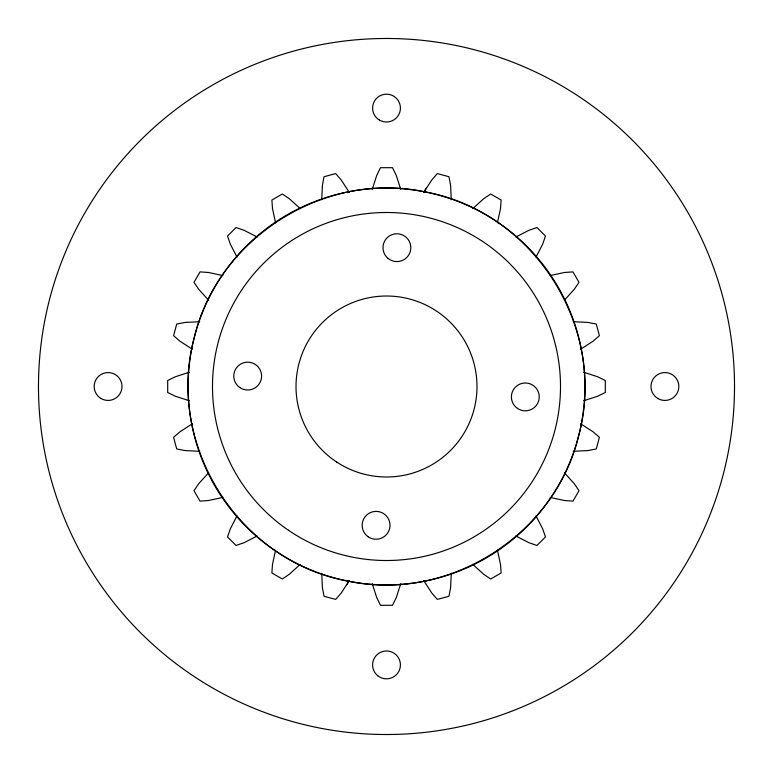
<?xml version="1.0" encoding="UTF-8"?>
<svg xmlns="http://www.w3.org/2000/svg" width="773" height="773" viewBox="0 0 773 773"><rect width="100%" height="100%" fill="white"/><g stroke="black" fill="none" stroke-linecap="round" stroke-linejoin="round"><path stroke-width="1.16" d="M321.713 573.286L322.428 587.876L324.051 596.292L335.685 599.404L341.299 592.93L349.212 580.658M451.287 199.714L450.572 185.124L448.949 176.708L437.315 173.596L431.701 180.07L423.788 192.342M372.267 189.308L376.731 175.403L380.48 167.693L392.52 167.693L396.269 175.403L400.733 189.308M400.733 583.692L396.269 597.597L392.52 605.307L380.48 605.307L376.731 597.597L372.267 583.692M275.575 550.154L272.492 564.435L271.883 572.977L282.319 578.996L289.411 574.194L300.233 564.387M497.425 222.846L500.508 208.565L501.117 200.023L490.681 194.004L483.589 198.806L472.767 208.613M424.309 191.762C534.201 211.222 608.37 328.931 578.475 436.455C554.772 535.167 447.963 602.467 348.691 581.238C238.799 561.778 164.63 444.069 194.525 336.545C218.228 237.833 325.037 170.533 424.309 191.762L426.01 188.187M346.99 584.813L348.691 581.238M237.002 515.862L230.325 528.867L227.523 536.955L236.045 545.477L244.133 542.675L257.138 535.998M535.998 257.138L542.675 244.133L545.477 236.045L536.955 227.523L528.867 230.325L515.862 237.002M208.613 472.767L198.806 483.589L194.004 490.681L200.023 501.117L208.565 500.508L222.846 497.425M564.387 300.233L574.194 289.411L578.996 282.319L572.977 271.883L564.435 272.492L550.154 275.575M192.342 423.788L180.07 431.701L173.596 437.315L176.708 448.949L185.124 450.572L199.714 451.287M580.658 349.212L592.93 341.299L599.404 335.685L596.292 324.051L587.876 322.428L573.286 321.713M189.308 372.267L175.403 376.731L167.693 380.48L167.693 392.52L175.403 396.269L189.308 400.733M583.692 400.733L597.597 396.269L605.307 392.52L605.307 380.48L597.597 376.731L583.692 372.267M199.714 321.713L185.124 322.428L176.708 324.051L173.596 335.685L180.07 341.299L192.342 349.212M573.286 451.287L587.876 450.572L596.292 448.949L599.404 437.315L592.93 431.701L580.658 423.788M222.846 275.575L208.565 272.492L200.023 271.883L194.004 282.319L198.806 289.411L208.613 300.233M550.154 497.425L564.435 500.508L572.977 501.117L578.996 490.681L574.194 483.589L564.387 472.767M257.138 237.002L244.133 230.325L236.045 227.523L227.523 236.045L230.325 244.133L237.002 257.138M515.862 535.998L528.867 542.675L536.955 545.477L545.477 536.955L542.675 528.867L535.998 515.862M300.233 208.613L289.411 198.806L282.319 194.004L271.883 200.023L272.492 208.565L275.575 222.846M472.767 564.387L483.589 574.194L490.681 578.996L501.117 572.977L500.508 564.435L497.425 550.154M349.212 192.342L341.299 180.07L335.685 173.596L324.051 176.708L322.428 185.124L321.713 199.714M423.788 580.658L431.701 592.93L437.315 599.404L448.949 596.292L450.572 587.876L451.287 573.286M203.241 682.356A348.014 348.014 0 0 0 734.35 397.274A348.014 348.014 0 0 0 221.909 79.861A348.014 348.014 0 0 0 203.241 682.356M336.767 462.09A90.48 90.48 0 0 0 476.835 391.776A90.48 90.48 0 0 0 345.908 305.635A90.48 90.48 0 0 0 336.767 462.09M101.128 398.559A13.924 13.924 0 0 0 122.008 386.5A13.924 13.924 0 0 0 101.128 374.441A13.924 13.924 0 0 0 101.128 398.559M377.775 675.757A13.924 13.924 0 0 0 400.259 667.051A13.924 13.924 0 0 0 381.476 651.929A13.924 13.924 0 0 0 377.775 675.757M657.949 398.559A13.924 13.924 0 0 0 678.839 386.5A13.924 13.924 0 0 0 657.949 374.441A13.924 13.924 0 0 0 657.949 398.559M379.543 120.144A13.924 13.924 0 0 0 400.424 108.085A13.924 13.924 0 0 0 379.543 96.036A13.924 13.924 0 0 0 379.543 120.144M286.754 557.971A198.371 198.371 0 0 0 584.871 387.147A198.371 198.371 0 0 0 287.875 214.382A198.371 198.371 0 0 0 286.754 557.971M288.464 530.268A174.012 174.012 0 0 0 560.019 399.515A174.012 174.012 0 0 0 311.017 229.716A174.012 174.012 0 0 0 288.464 530.268M517.475 408.415A13.924 13.924 0 0 0 539.196 397.96A13.924 13.924 0 0 0 519.282 384.374A13.924 13.924 0 0 0 517.475 408.415M368.238 536.82A13.924 13.924 0 0 0 389.969 526.355A13.924 13.924 0 0 0 370.045 512.77A13.924 13.924 0 0 0 368.238 536.82M239.843 387.582A13.924 13.924 0 0 0 261.564 377.127A13.924 13.924 0 0 0 241.649 363.542A13.924 13.924 0 0 0 239.843 387.582M388.133 258.482A13.924 13.924 0 0 0 410.656 249.892A13.924 13.924 0 0 0 391.959 234.673A13.924 13.924 0 0 0 388.133 258.482"/></g></svg>
